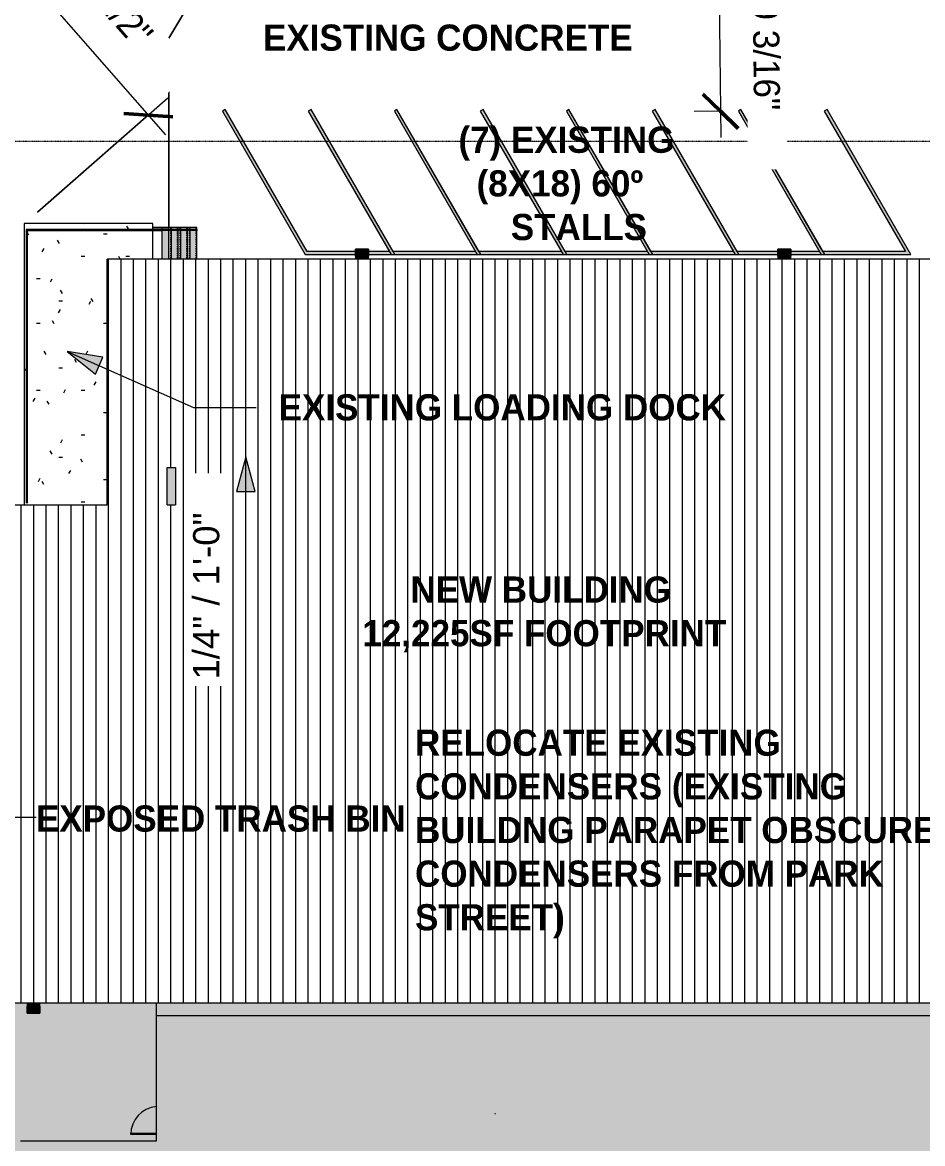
# Model space of a CAD drawing. Header units: inches. Extents: x -5728 to 634, y 9881 to 15115.
# Drawn here: x -3215 to -2055, y 10635 to 12081 of the extents above; entities that cross this region are included whole.
import ezdxf

# ---------------------------------------------------------------- set-up
doc = ezdxf.new("R2010")
doc.units = ezdxf.units.IN
doc.header["$MEASUREMENT"] = 0
for name, pattern in [('Aligning Line 1_8_', [0.25, 0.125, -0.125]), ('Dash 1_16_', [0.125, 0.0625, -0.0625]), ('Overhead 1_16_', [0.101562, 0.0625, -0.039062])]:
    doc.linetypes.add(name, pattern=pattern)
for name, color, linetype, lineweight in [('A-ANNO-DIMS', 211, 'Continuous', 9), ('A-ANNO-DIMS-360', 211, 'Continuous', 9), ('A-DOOR', 31, 'Continuous', 9), ('A-FLOR-HRAL', 11, 'Continuous', 9), ('A-GENM', 5, 'Continuous', 9), ('A-ROOF', 132, 'Continuous', 9), ('A-ROOF-PATT', 132, 'Continuous', 9), ('A-WALL', 113, 'Continuous', 9), ('C-BLDG-PADS', 91, 'Continuous', 9), ('C-PRKG', 3, 'Continuous', 9), ('C-PRKG-IDEN', 70, 'Continuous', 9), ('C-TOPO', 7, 'Continuous', 9), ('E-LITE-EQPM', 33, 'Continuous', 9), ('G-ANNO-DIMS', 111, 'Continuous', 9), ('G-ANNO-SYMB', 111, 'Aligning Line 1_8_', 9), ('G-ANNO-TEXT', 231, 'Continuous', 9), ('S-STRS', 31, 'Continuous', 9)]:
    doc.layers.add(name, color=color, linetype=linetype, lineweight=lineweight)
doc.styles.add('Arial', font='arial.ttf', dxfattribs={"height": 33.75})
doc.styles.add('Century Gothic', font='', dxfattribs={"height": 33.75})
doc.styles.add('Century Gothic_B', font='', dxfattribs={"height": 33.75})
doc.styles.get('Century Gothic').set_extended_font_data('Century Gothic')
doc.styles.get('Century Gothic_B').set_extended_font_data('Century Gothic', bold=True)
doc.dimstyles.new('OD__1_16__Tol__', dxfattribs={"dimscale": 12, "dimtxt": 35.240679, "dimasz": 3.75, "dimexe": 2.8125, "dimexo": 1.875, "dimgap": 2.8125, "dimtad": 1, "dimdec": 4, "dimrnd": 0.0625, "dimzin": 3, "dimdsep": 46, "dimlunit": 4, "dimtxsty": 'Century Gothic', "dimblk1": 'OBLIQUE', "dimblk2": 'OBLIQUE', "dimsah": 1, "dimcen": 0.09, "dimdle": 2.8125, "dimazin": 0, "dimtfac": 1, "dimtdec": 4, "dimtix": 1, "dimtmove": 0, "dimatfit": 3, "dimfxl": 1, "dimtvp": 1, "dimtfill": 1, "dimfrac": 2, "dimtolj": 1, "dimtzin": 0, "dimarcsym": 2})

# ---------------------------------------------------------------- blocks, each defined once
blk = doc.blocks.new('Railing - Lapeyre - 1 1_2_ Post-1355937-SITE PLAN')
at = {"layer": 'A-FLOR-HRAL'}
blk.add_hatch(color=256, dxfattribs=at).paths.add_polyline_path([(0.1, 0.7), (-0.2, 0.6), (-0.6, 0.3), (-0.6, 0), (-0.6, 0.1), (-0.4, 0.5), (0, 0.7)], flags=0)
blk.add_arc((0, 0), 0.75, 90, 180, dxfattribs=at)
blk = doc.blocks.new('Railing - Lapeyre - 1 1_2_ Post-V1-SITE PLAN')
at = {"layer": 'A-FLOR-HRAL'}
blk.add_hatch(color=256, dxfattribs=at).paths.add_polyline_path([(0, -0.8), (0.6, -0.3), (0.6, 0), (-0.8, 0), (-0.5, -0.4), (-0.2, -0.7), (0, -0.8)], flags=0)
blk.add_arc((0, 0), 0.75, 180, 360, dxfattribs=at)
blk = doc.blocks.new('Railing - Railing-1339868-SITE PLAN')
at = {"layer": 'A-FLOR-HRAL'}
for points in [[(-3210, 11461.9), (-3208.5, 11461.9), (-3208.6, 11812.5), (-3210, 11813.7), (-3210, 11463.1)], [(-3208.5, 11812.4), (-3035.1, 11812.5), (-3035.3, 11813.1), (-3035.1, 11813.5), (-3034.6, 11813.9), (-3209.9, 11813.8), (-3208.5, 11812.4)]]:
    blk.add_hatch(color=256, dxfattribs=at).paths.add_polyline_path(points, flags=0)
for p, q in [((-3034.6, 11813.9), (-3210, 11813.9)), ((-3210, 11813.9), (-3210, 11461.9)), ((-3208.5, 11812.4), (-3034.6, 11812.4)), ((-3208.5, 11461.9), (-3208.5, 11812.4)), ((-3034.6, 11813.9), (-3034.6, 11813.8)), ((-3208.5, 11461.9), (-3210, 11461.9))]:
    blk.add_line(p, q, dxfattribs=at)
blk.add_open_spline([(-3210, 11813.9), (-3210, 11813.9), (-3209.9, 11813.9), (-3209.9, 11813.8), (-3209.9, 11813.8), (-3209.8, 11813.8), (-3209.8, 11813.7), (-3209.7, 11813.7), (-3209.7, 11813.6), (-3209.6, 11813.5), (-3209.5, 11813.5), (-3209.5, 11813.4), (-3209.4, 11813.4), (-3209.4, 11813.3), (-3209.3, 11813.3), (-3209.3, 11813.2), (-3209.3, 11813.2), (-3209.2, 11813.1), (-3209.2, 11813.1), (-3209.1, 11813), (-3209.1, 11813), (-3209, 11813), (-3209, 11812.9), (-3208.9, 11812.9), (-3208.9, 11812.8), (-3208.8, 11812.8), (-3208.8, 11812.7), (-3208.7, 11812.7), (-3208.7, 11812.6), (-3208.6, 11812.6), (-3208.6, 11812.5), (-3208.6, 11812.5), (-3208.5, 11812.5), (-3208.5, 11812.4), (-3208.5, 11812.4), (-3208.5, 11812.4)], degree=3, knots=[0, 0, 0, 0, 0.083333, 0.125, 0.166667, 0.208333, 0.229167, 0.25, 0.291667, 0.333333, 0.354167, 0.375, 0.395833, 0.416667, 0.4375, 0.458333, 0.479167, 0.5, 0.520833, 0.541667, 0.5625, 0.583333, 0.604167, 0.625, 0.645833, 0.666667, 0.6875, 0.708333, 0.75, 0.770833, 0.791667, 0.833333, 0.875, 0.916667, 1, 1, 1, 1], dxfattribs=at)
at = {"rotation": 269.9999999999996}
blk.add_blockref('Railing - Lapeyre - 1 1_2_ Post-1355937-SITE PLAN', (-3034.6, 11813.1), dxfattribs=at)
blk.add_blockref('Railing - Lapeyre - 1 1_2_ Post-V1-SITE PLAN', (-3209.2, 11461.9))
blk = doc.blocks.new('Railing - Lapeyre - 1 1_2_ Post-1355956-SITE PLAN')
at = {"layer": 'A-FLOR-HRAL'}
blk.add_hatch(color=256, dxfattribs=at).paths.add_polyline_path([(0.7, 0.2), (0.4, 0.7), (-0.2, 0.6), (-0.5, 0.5), (-0.8, 0), (-0.7, -0.2), (-0.4, -0.6), (0, -0.8), (0.5, -0.5), (0.7, 0)], flags=0)
for start, end in [(360, 180), (180, 360)]:
    blk.add_arc((0, 0), 0.75, start, end, dxfattribs=at)
blk = doc.blocks.new('Railing - Lapeyre - 1 1_2_ Post-V2-SITE PLAN')
at = {"layer": 'A-FLOR-HRAL'}
blk.add_hatch(color=256, dxfattribs=at).paths.add_polyline_path([(0.7, -0.2), (0.6, 0.4), (0.3, 0.7), (-0.2, 0.6), (-0.7, 0.3), (-0.8, 0), (-0.7, -0.3), (-0.1, -0.7), (0.1, -0.7), (0.6, -0.4)], flags=0)
for start, end in [(360, 180), (180, 255), (270, 360)]:
    blk.add_arc((0, 0), 0.75, start, end, dxfattribs=at)
blk = doc.blocks.new('Railing - Railing-1340472-SITE PLAN')
at = {"layer": 'A-FLOR-HRAL'}
for points in [[(-3034, 11812.3), (-3026.2, 11812.4), (-3026.2, 11813.8), (-3034, 11813.7), (-3033.8, 11813), (-3034, 11812.5), (-3034.4, 11812.3)], [(-2990.2, 11812.3), (-2990.2, 11812.3), (-2990.4, 11812.3), (-2990.8, 11812.7), (-2991, 11813), (-2990.9, 11813.4), (-2990.4, 11813.8), (-3026.2, 11813.8), (-3026.2, 11812.3), (-2990.4, 11812.3)]]:
    blk.add_hatch(color=256, dxfattribs=at).paths.add_polyline_path(points, flags=0)
for p, q in [((-3026.2, 11813.8), (-3034.6, 11813.8)), ((-3026.2, 11812.3), (-3034.6, 11812.3)), ((-2990.2, 11813.8), (-3026.2, 11813.8)), ((-2990.2, 11812.3), (-3026.2, 11812.3))]:
    blk.add_line(p, q, dxfattribs=at)
at = {"rotation": 270}
for name, p in [('Railing - Lapeyre - 1 1_2_ Post-V2-SITE PLAN', (-3034.6, 11813)), ('Railing - Lapeyre - 1 1_2_ Post-1355956-SITE PLAN', (-2990.2, 11813))]:
    blk.add_blockref(name, p, dxfattribs=at)
blk = doc.blocks.new('321723 - Pavement Markings - Parking - Angled - _8X18_ 70º-1523153-SITE PLAN')
at = {"layer": 'C-PRKG'}
h = blk.add_hatch(color=256, dxfattribs=at)
h.paths.add_polyline_path([(73.9, -203), (77.6, -201.6), (5.7, -4), (103.6, -4), (102.2, 0), (0, 0), (41.9, -115.2)], flags=0)
h.paths.add_polyline_path([(179.8, -201.6), (107.9, -4), (141.8, -103.1), (178.9, -199.4)], flags=0)
h.paths.add_polyline_path([(105, -2), (107.9, -4), (106.4, 0), (105.1, -1.8)], flags=0)
h = blk.add_hatch(color=256, dxfattribs=at)
h.paths.add_polyline_path([(107.9, -4), (105, -2), (106.4, 0)], flags=0)
h.paths.add_polyline_path([(176, -203), (179.8, -201.6), (141.8, -103.1), (107.9, -4), (205.8, -4), (204.3, 0), (102.2, 0), (171.8, -191.3)], flags=0)
h.paths.add_polyline_path([(282, -201.6), (210, -4), (244, -103.1), (281.1, -199.4)], flags=0)
h.paths.add_polyline_path([(207.2, -2), (210, -4), (208.6, 0), (207.3, -1.8)], flags=0)
h = blk.add_hatch(color=256, dxfattribs=at)
h.paths.add_polyline_path([(210, -4), (207.2, -2), (208.6, 0)], flags=0)
h.paths.add_polyline_path([(278.2, -203), (282, -201.6), (244, -103.1), (210, -4), (307.9, -4), (306.5, 0), (204.3, 0), (275.4, -195.3)], flags=0)
h.paths.add_polyline_path([(384.1, -201.6), (313, -6.3), (346.2, -103.1), (383.2, -199.4)], flags=0)
h.paths.add_polyline_path([(309.3, -2), (312.2, -4), (310.7, 0), (309.5, -1.8)], flags=0)
h = blk.add_hatch(color=256, dxfattribs=at)
h.paths.add_polyline_path([(312.2, -4), (309.3, -2), (310.7, 0), (312.1, -3.8)], flags=0)
h.paths.add_polyline_path([(380.4, -203), (384.1, -201.6), (346.2, -103.1), (312.2, -4), (410.1, -4), (408.6, 0), (306.5, 0), (359.2, -144.8)], flags=0)
h.paths.add_polyline_path([(486.3, -201.6), (414.4, -4), (448.3, -103.1), (485.4, -199.4)], flags=0)
h.paths.add_polyline_path([(411.5, -2), (414.4, -4), (412.9, 0), (411.6, -1.8)], flags=0)
h = blk.add_hatch(color=256, dxfattribs=at)
h.paths.add_polyline_path([(414.4, -4), (411.5, -2), (412.9, 0)], flags=0)
h.paths.add_polyline_path([(516.5, -4), (550.5, -103.1), (587.6, -199.3), (534.1, -52.4)], flags=0)
h.paths.add_polyline_path([(515.1, 0), (513.7, -2), (516.5, -4)], flags=0)
h.paths.add_polyline_path([(510.8, 0), (511, -0.2), (511.5, 0)], flags=0)
h.paths.add_polyline_path([(482.5, -203), (486.3, -201.6), (448.3, -103.1), (414.4, -4), (512.3, -4), (510.8, 0), (408.6, 0), (472.1, -174.5)], flags=0)
h = blk.add_hatch(color=256, dxfattribs=at)
h.paths.add_polyline_path([(516.5, -4), (513.7, -2), (515.1, 0)], flags=0)
h.paths.add_polyline_path([(584.7, -203), (588.4, -201.6), (550.5, -103.1), (516.5, -4), (614.4, -4), (613, 0), (510.8, 0), (575.1, -176.6)], flags=0)
h.paths.add_polyline_path([(690.6, -201.6), (621.2, -11.4), (652.6, -103.1), (689.7, -199.4)], flags=0)
h.paths.add_polyline_path([(615.8, -2), (618.7, -4), (617.2, 0), (615.9, -1.8)], flags=0)
h = blk.add_hatch(color=256, dxfattribs=at)
h.paths.add_polyline_path([(993.3, -203), (997.1, -201.6), (959.1, -103.1), (925.2, -4), (919.4, 0), (964.5, -123.9)], flags=0)
h.paths.add_polyline_path([(1099.2, -201.6), (1027.3, -4), (1061.3, -103.1), (1098.4, -199.4)], flags=0)
h.paths.add_polyline_path([(1025.9, 0), (1024.5, -2), (1027.3, -4)], flags=0)
h.paths.add_polyline_path([(1021.6, 0), (1021.8, -0.2), (1022.3, 0)], flags=0)
h.paths.add_polyline_path([(923.7, 0), (925.2, -4), (1023.1, -4), (1021.6, 0), (936.8, 0)], flags=0)
h.paths.add_polyline_path([(919.4, 0), (922.3, -2), (923.7, 0), (920.1, 0)], flags=0)
h = blk.add_hatch(color=256, dxfattribs=at)
h.paths.add_polyline_path([(1027.3, -4), (1024.5, -2), (1025.9, 0)], flags=0)
h.paths.add_polyline_path([(1095.5, -203), (1099.2, -201.6), (1061.3, -103.1), (1027.3, -4), (1125.2, -4), (1123.8, 0), (1021.6, 0), (1093.9, -198.6)], flags=0)
h.paths.add_polyline_path([(1201.4, -201.6), (1129.5, -4), (1163.4, -103.1), (1200.5, -199.4)], flags=0)
h.paths.add_polyline_path([(1126.6, -2), (1129.5, -4), (1128, 0), (1126.8, -1.8)], flags=0)
h = blk.add_hatch(color=256, dxfattribs=at)
h.paths.add_polyline_path([(1129.5, -4), (1126.6, -2), (1128, 0)], flags=0)
h.paths.add_polyline_path([(1197.6, -203), (1201.4, -201.6), (1163.4, -103.1), (1129.5, -4), (1227.4, -4), (1299.8, -203), (1303.6, -201.6), (1230.2, 0), (1123.8, 0), (1195.8, -197.9)], flags=0)
h = blk.add_hatch(color=256, dxfattribs=at)
h.paths.add_polyline_path([(618.7, -4), (615.8, -2), (617.2, 0)], flags=0)
h.paths.add_polyline_path([(686.8, -203), (690.6, -201.6), (652.6, -103.1), (618.8, -4), (716.6, -4), (715.1, 0), (613, 0), (682.3, -190.5)], flags=0)
h.paths.add_polyline_path([(792.8, -201.6), (720.8, -4), (754.8, -103.1), (791.9, -199.4)], flags=0)
h.paths.add_polyline_path([(718, -2), (720.8, -4), (719.4, 0), (718.1, -1.8)], flags=0)
h = blk.add_hatch(color=256, dxfattribs=at)
h.paths.add_polyline_path([(789, -203), (792.8, -201.6), (754.8, -103.1), (720.8, -4), (715.1, 0), (787.6, -199.2)], flags=0)
h.paths.add_polyline_path([(894.9, -201.6), (824.4, -8.2), (857, -103.1), (894.1, -199.4)], flags=0)
h.paths.add_polyline_path([(817.3, 0), (817.5, -0.2), (818, 0)], flags=0)
h.paths.add_polyline_path([(719.4, 0), (720.8, -4), (818.7, -4), (817.3, 0), (791.3, 0)], flags=0)
h.paths.add_polyline_path([(715.1, 0), (718, -2), (719.4, 0), (715.8, 0)], flags=0)
h.paths.add_polyline_path([(820.1, -2), (823, -4), (821.5, 0), (820.3, -1.8)], flags=0)
h = blk.add_hatch(color=256, dxfattribs=at)
h.paths.add_polyline_path([(891.2, -203), (894.9, -201.6), (856.2, -101), (823, -4), (817.3, 0), (885.2, -186.6)], flags=0)
h.paths.add_polyline_path([(997.1, -201.6), (927.7, -11.4), (959.1, -103.1), (996.2, -199.4)], flags=0)
h.paths.add_polyline_path([(821.5, 0), (823, -4), (920.9, -4), (919.4, 0), (830.8, 0)], flags=0)
h.paths.add_polyline_path([(817.5, -0.2), (820.1, -2), (821.5, 0), (818.2, -0.1)], flags=0)
h.paths.add_polyline_path([(922.3, -2), (925.2, -4), (923.7, 0), (922.4, -1.8)], flags=0)
for p, q in [((0, 0), (73.9, -203)), ((106.4, 0), (0, 0)), ((102.2, 0), (176, -203)), ((208.6, 0), (102.2, 0)), ((179.8, -201.6), (106.4, 0)), ((204.3, 0), (278.2, -203)), ((310.7, 0), (204.3, 0)), ((282, -201.6), (208.6, 0)), ((306.5, 0), (380.4, -203)), ((412.9, 0), (306.5, 0)), ((384.1, -201.6), (310.7, 0)), ((408.6, 0), (482.5, -203)), ((515.1, 0), (408.6, 0)), ((486.3, -201.6), (412.9, 0)), ((510.8, 0), (584.7, -203)), ((617.2, 0), (510.8, 0)), ((588.4, -201.6), (515.1, 0)), ((613, 0), (686.8, -203)), ((719.4, 0), (613, 0)), ((690.6, -201.6), (617.2, 0)), ((715.1, 0), (789, -203)), ((821.5, 0), (715.1, 0)), ((792.8, -201.6), (719.4, 0)), ((817.3, 0), (891.2, -203)), ((923.7, 0), (817.3, 0)), ((894.9, -201.6), (821.5, 0)), ((919.4, 0), (993.3, -203)), ((1025.9, 0), (919.4, 0)), ((997.1, -201.6), (923.7, 0)), ((1021.6, 0), (1095.5, -203)), ((1128, 0), (1021.6, 0)), ((1099.2, -201.6), (1025.9, 0)), ((1123.8, 0), (1197.6, -203)), ((1230.2, 0), (1123.8, 0)), ((1201.4, -201.6), (1128, 0)), ((1303.6, -201.6), (1230.2, 0)), ((77.6, -201.6), (5.7, -4)), ((5.7, -4), (103.6, -4)), ((103.6, -4), (176, -203)), ((179.8, -201.6), (107.9, -4)), ((107.9, -4), (205.8, -4)), ((205.8, -4), (278.2, -203)), ((282, -201.6), (210, -4)), ((210, -4), (307.9, -4)), ((307.9, -4), (380.4, -203)), ((384.1, -201.6), (312.2, -4)), ((312.2, -4), (410.1, -4)), ((410.1, -4), (482.5, -203)), ((486.3, -201.6), (414.4, -4)), ((414.4, -4), (512.3, -4)), ((512.3, -4), (584.7, -203)), ((588.4, -201.6), (516.5, -4)), ((516.5, -4), (614.4, -4)), ((614.4, -4), (686.8, -203)), ((690.6, -201.6), (618.7, -4)), ((618.7, -4), (716.6, -4)), ((716.6, -4), (789, -203)), ((792.8, -201.6), (720.8, -4)), ((720.8, -4), (818.7, -4)), ((818.7, -4), (891.2, -203)), ((894.9, -201.6), (823, -4)), ((823, -4), (920.9, -4)), ((920.9, -4), (993.3, -203)), ((997.1, -201.6), (925.2, -4)), ((925.2, -4), (1023.1, -4)), ((1023.1, -4), (1095.5, -203)), ((1099.2, -201.6), (1027.3, -4)), ((1027.3, -4), (1125.2, -4)), ((1125.2, -4), (1197.6, -203)), ((1201.4, -201.6), (1129.5, -4)), ((1129.5, -4), (1227.4, -4)), ((1227.4, -4), (1299.8, -203)), ((73.9, -203), (77.6, -201.6)), ((176, -203), (179.8, -201.6)), ((176, -203), (179.8, -201.6)), ((278.2, -203), (282, -201.6)), ((278.2, -203), (282, -201.6)), ((380.4, -203), (384.1, -201.6)), ((380.4, -203), (384.1, -201.6)), ((482.5, -203), (486.3, -201.6)), ((482.5, -203), (486.3, -201.6)), ((584.7, -203), (588.4, -201.6)), ((584.7, -203), (588.4, -201.6)), ((686.8, -203), (690.6, -201.6)), ((686.8, -203), (690.6, -201.6)), ((789, -203), (792.8, -201.6)), ((789, -203), (792.8, -201.6)), ((891.2, -203), (894.9, -201.6)), ((891.2, -203), (894.9, -201.6)), ((993.3, -203), (997.1, -201.6)), ((993.3, -203), (997.1, -201.6)), ((1095.5, -203), (1099.2, -201.6)), ((1095.5, -203), (1099.2, -201.6)), ((1197.6, -203), (1201.4, -201.6)), ((1197.6, -203), (1201.4, -201.6)), ((1299.8, -203), (1303.6, -201.6))]:
    blk.add_line(p, q, dxfattribs=at)
blk = doc.blocks.new('Turning Radius - Semi - 42ft axle to axle - Turning Radius - Semi - 42ft axle to axle-1546870-SITE PLAN')
at = {"layer": 'A-GENM', "linetype": 'Dash 1_16_'}
blk.add_line((426.2, 1436.6), (426.3, 1437.8), dxfattribs=at)
blk = doc.blocks.new('321723 - Pavement Markings - Parking - Angled - EXISTING _8X18_ 60º-1523241-SITE PLAN')
at = {"layer": 'C-PRKG'}
h = blk.add_hatch(color=254, dxfattribs=at)
h.paths.add_polyline_path([(110.9, 0), (0, 0), (108, -187.1), (111.5, -185.1), (6.9, -4), (113.2, -4), (110.9, -0.2)], flags=0)
h.paths.add_polyline_path([(115.5, 0), (114.3, -2), (117.8, -4)], flags=0)
h.paths.add_polyline_path([(117.8, -4), (218.9, -187.1), (222.3, -185.1), (151.3, -62.1)], flags=0)
h = blk.add_hatch(color=254, dxfattribs=at)
h.paths.add_polyline_path([(110.9, 0), (217.2, -184), (117.8, -4), (114.3, -2), (115.5, 0), (113.2, 0)], flags=0)
h.paths.add_polyline_path([(115.6, 0), (115.5, 0), (117.8, -4), (154.6, -4), (154.6, 0), (117.8, 0)], flags=0)
h.paths.add_polyline_path([(217.2, 0), (171.4, 0), (171.4, -4), (224, -4), (221.7, 0)], flags=0)
h.paths.add_polyline_path([(226.3, 0), (225.2, -2), (228.6, -4)], flags=0)
h.paths.add_polyline_path([(228.6, -4), (329.7, -187.1), (333.2, -185.1), (262.2, -62.1)], flags=0)
h = blk.add_hatch(color=254, dxfattribs=at)
h.paths.add_polyline_path([(224, 0), (221.7, 0), (329.7, -187.1), (228.6, -4), (225.2, -2), (226.3, 0)], flags=0)
h.paths.add_polyline_path([(329.7, 0), (226.3, 0), (228.6, -4), (334.9, -4), (332.6, 0)], flags=0)
h.paths.add_polyline_path([(337.2, 0), (336, -2), (339.5, -4)], flags=0)
h.paths.add_polyline_path([(339.5, -4), (440.6, -187.1), (444, -185.1), (363.4, -45.5)], flags=0)
h = blk.add_hatch(color=254, dxfattribs=at)
h.paths.add_polyline_path([(332.6, 0), (436.8, -180.2), (339.5, -4), (336, -2), (337.2, 0), (333.2, 0)], flags=0)
h.paths.add_polyline_path([(442, 0), (337.2, 0), (339.5, -4), (445.7, -4), (443.4, 0), (443.2, 0)], flags=0)
h.paths.add_polyline_path([(448, 0), (446.9, -2), (450.3, -4)], flags=0)
h.paths.add_polyline_path([(450.3, -4), (551.4, -187.1), (554.9, -185.1), (483.9, -62.1)], flags=0)
h = blk.add_hatch(color=254, dxfattribs=at)
h.paths.add_polyline_path([(448, 0), (443.4, 0), (551.4, -187.1), (450.3, -4), (446.9, -2)], flags=0)
h.paths.add_polyline_path([(450.3, 0), (448, 0), (450.3, -4), (556.6, -4), (554.3, 0), (465.7, 0)], flags=0)
h.paths.add_polyline_path([(558.9, 0), (557.7, -2), (561.2, -4)], flags=0)
h.paths.add_polyline_path([(561.2, -4), (662.3, -187.1), (665.7, -185.1), (580.4, -37.3)], flags=0)
h = blk.add_hatch(color=254, dxfattribs=at)
h.paths.add_polyline_path([(558.9, 0), (554.3, 0), (662.3, -187.1), (561.2, -4), (557.7, -2)], flags=0)
h.paths.add_polyline_path([(623.6, 0), (558.9, 0), (561.2, -4), (667.4, -4), (665.1, 0), (636.5, 0)], flags=0)
h.paths.add_polyline_path([(669.7, 0), (668.6, -2), (672, -4), (671.2, -2.6)], flags=0)
h.paths.add_polyline_path([(672, -4), (773.1, -187.1), (776.6, -185.1), (687.8, -31.3)], flags=0)
h = blk.add_hatch(color=254, dxfattribs=at)
h.paths.add_polyline_path([(762.1, 0), (715.9, 0), (715.9, -4), (778.3, -4), (884, -187.1), (887.4, -185.1), (780.6, 0), (770.3, 0)], flags=0)
h.paths.add_polyline_path([(665.1, 0), (773.1, -187.1), (672, -4), (668.6, -2), (669.7, 0), (665.7, 0)], flags=0)
h.paths.add_polyline_path([(669.7, 0), (672, -4), (699.1, -4), (699.1, 0), (669.8, 0)], flags=0)
for p, q in [((0, 0), (108, -187.1)), ((115.5, 0), (0, 0)), ((110.9, 0), (218.9, -187.1)), ((154.6, 0), (110.9, 0)), ((222.3, -185.1), (115.5, 0)), ((226.3, 0), (171.4, 0)), ((221.7, 0), (329.7, -187.1)), ((337.2, 0), (221.7, 0)), ((333.2, -185.1), (226.3, 0)), ((332.6, 0), (440.6, -187.1)), ((448, 0), (332.6, 0)), ((444, -185.1), (337.2, 0)), ((443.4, 0), (551.4, -187.1)), ((558.9, 0), (443.4, 0)), ((554.9, -185.1), (448, 0)), ((554.3, 0), (662.3, -187.1)), ((669.7, 0), (554.3, 0)), ((665.7, -185.1), (558.9, 0)), ((665.1, 0), (773.1, -187.1)), ((699.1, 0), (665.1, 0)), ((776.6, -185.1), (669.7, 0)), ((780.6, 0), (715.9, 0)), ((887.4, -185.1), (780.6, 0)), ((111.5, -185.1), (6.9, -4)), ((6.9, -4), (113.2, -4)), ((113.2, -4), (218.9, -187.1)), ((222.3, -185.1), (117.8, -4)), ((117.8, -4), (154.6, -4)), ((171.4, -4), (224, -4)), ((224, -4), (329.7, -187.1)), ((333.2, -185.1), (228.6, -4)), ((228.6, -4), (334.9, -4)), ((334.9, -4), (440.6, -187.1)), ((444, -185.1), (339.5, -4)), ((339.5, -4), (445.7, -4)), ((445.7, -4), (551.4, -187.1)), ((554.9, -185.1), (450.3, -4)), ((450.3, -4), (556.6, -4)), ((556.6, -4), (662.3, -187.1)), ((665.7, -185.1), (561.2, -4)), ((561.2, -4), (667.4, -4)), ((667.4, -4), (773.1, -187.1)), ((776.6, -185.1), (672, -4)), ((672, -4), (699.1, -4)), ((715.9, -4), (778.3, -4)), ((778.3, -4), (884, -187.1)), ((108, -187.1), (111.5, -185.1)), ((218.9, -187.1), (222.3, -185.1)), ((218.9, -187.1), (222.3, -185.1)), ((329.7, -187.1), (333.2, -185.1)), ((329.7, -187.1), (333.2, -185.1)), ((440.6, -187.1), (444, -185.1)), ((440.6, -187.1), (444, -185.1)), ((551.4, -187.1), (554.9, -185.1)), ((551.4, -187.1), (554.9, -185.1)), ((662.3, -187.1), (665.7, -185.1)), ((662.3, -187.1), (665.7, -185.1)), ((773.1, -187.1), (776.6, -185.1)), ((773.1, -187.1), (776.6, -185.1)), ((884, -187.1), (887.4, -185.1))]:
    blk.add_line(p, q, dxfattribs=at)
blk = doc.blocks.new('Pathway_Cooper_Streetworks_WKP_Pak_Glass - Pathway_Cooper_Streetworks_WKP_Pak_Glass-1556231-SITE PLAN')
at = {"layer": 'E-LITE-EQPM'}
for points in [[(-2784.6, 11788.1), (-2768.8, 11788.1), (-2768.8, 11788.4), (-2785.6, 11788.4), (-2785.6, 11788.1), (-2785.1, 11788.1)], [(-2769, 11779.3), (-2768.8, 11779.3), (-2768.8, 11788.1), (-2785.6, 11788.1), (-2785.6, 11779.3), (-2785.1, 11779.5), (-2785.1, 11787.8), (-2769.3, 11787.6), (-2769.2, 11779.3)], [(-2785.1, 11787.6), (-2785.1, 11787.7), (-2785.1, 11787.6)], [(-2769.3, 11775.4), (-2769.3, 11787.7), (-2785.1, 11787.7), (-2785.1, 11775.4)], [(-2785.1, 11779.5), (-2785.1, 11779.6), (-2785.1, 11779.5)]]:
    blk.add_hatch(color=256, dxfattribs=at).paths.add_polyline_path(points, flags=0)
for p, q in [((-2785.6, 11788.1), (-2785.6, 11788.4)), ((-2768.8, 11788.4), (-2785.6, 11788.4)), ((-2785.6, 11779.3), (-2785.6, 11788.1)), ((-2768.8, 11788.1), (-2785.6, 11788.1)), ((-2785.1, 11779.3), (-2785.6, 11779.3)), ((-2785.1, 11787.6), (-2785.1, 11787.8)), ((-2769.3, 11787.8), (-2785.1, 11787.8)), ((-2785.1, 11775.4), (-2785.1, 11787.7)), ((-2769.3, 11787.7), (-2785.1, 11787.7)), ((-2785.1, 11779.5), (-2785.1, 11787.6)), ((-2769.3, 11787.8), (-2769.3, 11787.6)), ((-2769.3, 11787.7), (-2769.3, 11775.4)), ((-2769.3, 11787.6), (-2769.3, 11779.5)), ((-2768.8, 11779.3), (-2769.3, 11779.3)), ((-2768.8, 11788.4), (-2768.8, 11788.1)), ((-2768.8, 11788.1), (-2768.8, 11779.3))]:
    blk.add_line(p, q, dxfattribs=at)
blk = doc.blocks.new('Pathway_Cooper_Streetworks_WKP_Pak_Glass - Pathway_Cooper_Streetworks_WKP_Pak_Glass-V8-SITE PLAN')
at = {"layer": 'E-LITE-EQPM'}
for points in [[(-3581.9, 11250.5), (-3581.9, 11267.2), (-3582.2, 11267.2), (-3582.2, 11250.5)], [(-3573.3, 11250.5), (-3573.1, 11250.5), (-3573.3, 11250.9), (-3581.6, 11250.9), (-3581.5, 11266.8), (-3573.1, 11266.8), (-3573.1, 11267.2), (-3581.9, 11267.2), (-3581.9, 11250.5), (-3573.4, 11250.5)], [(-3569.2, 11251), (-3569.2, 11266.7), (-3581.6, 11266.7), (-3581.6, 11251)], [(-3581.6, 11250.9), (-3581.6, 11251), (-3581.6, 11251.5)]]:
    blk.add_hatch(color=256, dxfattribs=at).paths.add_polyline_path(points, flags=0)
for p, q in [((-3582.2, 11267.2), (-3581.9, 11267.2)), ((-3582.2, 11267.2), (-3582.2, 11250.5)), ((-3581.9, 11267.2), (-3573.1, 11267.2)), ((-3581.9, 11267.2), (-3581.9, 11250.5)), ((-3581.6, 11266.8), (-3581.5, 11266.8)), ((-3581.6, 11266.8), (-3581.6, 11250.9)), ((-3581.6, 11266.7), (-3569.2, 11266.7)), ((-3581.6, 11266.7), (-3581.6, 11251)), ((-3581.5, 11266.8), (-3573.3, 11266.8)), ((-3573.1, 11267.2), (-3573.1, 11266.7)), ((-3581.9, 11250.5), (-3582.2, 11250.5)), ((-3573.1, 11250.5), (-3581.9, 11250.5)), ((-3569.2, 11251), (-3581.6, 11251)), ((-3581.5, 11250.9), (-3581.6, 11250.9)), ((-3573.3, 11250.9), (-3581.5, 11250.9)), ((-3573.1, 11251), (-3573.1, 11250.5))]:
    blk.add_line(p, q, dxfattribs=at)
blk = doc.blocks.new('Door-Passage-Single-Flush1 - 36_ x 84_-1621608-SITE PLAN')
at = {"layer": 'A-DOOR'}
for p, q in [((16.2, -41.2), (16.2, -8.2)), ((18, -8.2), (18, -41.2)), ((18, -41.2), (16.2, -41.2))]:
    blk.add_line(p, q, dxfattribs=at)
blk.add_arc((18, -5.2), 36, 184.8296, 270, dxfattribs=at)
blk = doc.blocks.new('DIMBLOCK2-SITE PLAN')
at = {"layer": 'A-ANNO-DIMS-360', "lineweight": 50}
for p, q in [((-2317.7, 12191.3), (-2340.4, 12213.6)), ((-2317.7, 12191.3), (-2294.9, 12169.1)), ((-2315.1, 11966.2), (-2337.8, 11988.4)), ((-2315.1, 11966.2), (-2292.3, 11944))]:
    blk.add_line(p, q, dxfattribs=at)
at = {"layer": 'A-ANNO-DIMS-360'}
for p, q in [((-2318, 12225.1), (-2314.7, 11932.4)), ((-2308.3, 12191.4), (-2351.4, 12191)), ((-2317.7, 12191.3), (-2308.3, 12191.4)), ((-2314.5, 11966.2), (-2348.8, 11965.8)), ((-2315.1, 11966.2), (-2314.5, 11966.2))]:
    blk.add_line(p, q, dxfattribs=at)
at = {"layer": 'A-ANNO-DIMS-360', "color": 0, "insert": (-2240.8, 12208), "char_height": 33.75, "width": 308.104, "attachment_point": 1, "rotation": 270.6523, "line_spacing_factor": 0.984502, "style": 'Century Gothic', "bg_fill": 3, "box_fill_scale": 1.25, "bg_fill_color": 256, "bg_fill_true_color": 13158600, "bg_fill_transparency": 0}
blk.add_mtext('18\' - 9 3/16"', dxfattribs=at)
blk = doc.blocks.new('_Oblique')
at = {"color": 0, "linetype": 'ByBlock', "lineweight": -2}
blk.add_line((-0.5, -0.5), (0.5, 0.5), dxfattribs=at)
blk = doc.blocks.new('DIMBLOCK3-SITE PLAN')
at = {"layer": 'A-ANNO-DIMS-360'}
for p, q in [((-3425.7, 12099.2), (-3257.3, 12246.5)), ((-3305, 12249.7), (-3030.4, 11935.9)), ((-3282.7, 12224.3), (-3425.7, 12099.2)), ((-3195.5, 11836.2), (-3027.2, 11983.5)), ((-3052.6, 11961.3), (-3195.5, 11836.2))]:
    blk.add_line(p, q, dxfattribs=at)
at = {"layer": 'A-ANNO-DIMS-360', "lineweight": 50}
for p, q in [((-3282.7, 12224.3), (-3314.5, 12226.4)), ((-3282.7, 12224.3), (-3251, 12222.2)), ((-3052.6, 11961.3), (-3084.3, 11963.4)), ((-3052.6, 11961.3), (-3020.8, 11959.2))]:
    blk.add_line(p, q, dxfattribs=at)
at = {"layer": 'A-ANNO-DIMS-360', "color": 0, "insert": (-3185.6, 12230.2), "char_height": 33.75, "width": 276.555, "attachment_point": 1, "rotation": 311.1855, "line_spacing_factor": 0.984502, "style": 'Century Gothic', "bg_fill": 3, "box_fill_scale": 1.25, "bg_fill_color": 256, "bg_fill_true_color": 13158600, "bg_fill_transparency": 0}
blk.add_mtext('29\' - 1 1/2"', dxfattribs=at)

msp = doc.modelspace()

# ---------------------------------------------------------------- hatches: boundary and pattern name
at = {"layer": 'A-ROOF'}
for color, points in [(256, [(-2105.2339, 10800.39539), (-1938.57825, 10800.39539), (-1938.57825, 10816.39539), (-3042.20325, 10816.39539), (-3042.20325, 10800.39539), (-2831.77015, 10800.39539)]), (254, [(-3217.20325, 10386.77039), (-1938.57825, 10386.77039), (-1938.57825, 10800.39539), (-3042.20325, 10800.39539), (-3042.20325, 10639.02039), (-3217.20325, 10639.02039), (-3217.20325, 10534.92041)])]:
    msp.add_hatch(color=color, dxfattribs=at).paths.add_polyline_path(points, flags=0)
at = {"layer": 'A-ROOF-PATT'}
h = msp.add_hatch(dxfattribs=at)
h.set_pattern_fill('FP_1', color=256, style=0, pattern_type=2)
h.set_pattern_definition([(270, (0, 9.729), (16.082, 1e-15), [])])
h.paths.add_polyline_path([(-3013.40421, 10816.39539), (-1585.45325, 10816.39539), (-1585.45325, 11775.38562), (-3105.45325, 11775.38562), (-3105.45325, 11458.89539), (-3569.20325, 11458.89539), (-3569.20325, 11072.39539), (-3360.20325, 11072.39539), (-3360.20325, 10816.39539), (-3104.22124, 10816.39539)], flags=0)
h.paths.add_polyline_path([(-1739.78138, 11068.14539), (-1799.20325, 11068.14539), (-1799.20325, 11113.92664), (-1739.78138, 11113.92664)], flags=0)
h.paths.add_polyline_path([(-1739.78138, 11221.89932), (-1799.20325, 11221.89932), (-1799.20325, 11267.68057), (-1739.78138, 11267.68057)], flags=0)
h.paths.add_polyline_path([(-1739.78138, 11375.68057), (-1799.20325, 11375.68057), (-1799.20325, 11421.46182), (-1739.78138, 11421.46182)], flags=0)
h.paths.add_polyline_path([(-3017.57825, 11458.89539), (-3028.20325, 11458.89539), (-3028.20325, 11506.77039), (-3017.57825, 11506.77039), (-3017.57825, 11477.19248)], flags=0)
at = {"layer": 'A-WALL'}
msp.add_hatch(color=256, dxfattribs=at).paths.add_polyline_path([(-3028.20325, 11458.89539), (-3017.57825, 11458.89539), (-3017.57825, 11506.77039), (-3028.20325, 11506.77039), (-3028.20325, 11474.98017)], flags=0)
at = {"layer": 'C-BLDG-PADS'}
h = msp.add_hatch(dxfattribs=at)
h.set_pattern_fill('FP_2', style=0, pattern_type=2)
h.set_pattern_definition([(0, (0, 0), (115.2, 28.8), [4.752, -81.648, 4.752, -81.648, -460.8]), (0, (0, 0), (115.2, 28.8), [-172.8, 4.752, -168.048, 4.752, -81.648, -201.6]), (0, (0, 0), (115.2, 28.8), [-432, 4.752, -52.848, 4.752, -139.248]), (120, (43.2, 14.4), (-82.54153, 85.366127), [4.752, -81.648, 4.752, -81.648, -460.8]), (120, (43.2, 14.4), (-82.54153, 85.366127), [-172.8, 4.752, -168.048, 4.752, -81.648, -201.6]), (120, (43.2, 14.4), (-82.54153, 85.366127), [-432, 4.752, -52.848, 4.752, -139.248]), (240, (57.6, 72), (-32.65847, -114.166127), [4.752, -81.648, 4.752, -81.648, -460.8]), (240, (57.6, 72), (-32.65847, -114.166127), [-172.8, 4.752, -168.048, 4.752, -81.648, -201.6]), (240, (57.6, 72), (-32.65847, -114.166127), [-432, 4.752, -52.848, 4.752, -139.248])])
h.paths.add_polyline_path([(-3209.95325, 11458.89539), (-3105.45325, 11458.89539), (-3105.45325, 11775.38562), (-3046.58153, 11775.38562), (-3046.58153, 11812.39539), (-3208.45325, 11812.39539), (-3208.55373, 11461.5715), (-3208.82852, 11461.30061), (-3209.39775, 11461.19751), (-3209.73358, 11461.4483), (-3209.95325, 11461.89539), (-3209.85277, 11813.89539), (-3046.58153, 11813.89539), (-3046.58153, 11821.39539), (-3212.45325, 11821.39539), (-3212.45325, 11458.89539), (-3212.24923, 11458.89539)], flags=0)
h = msp.add_hatch(color=256, dxfattribs=at)
h.paths.add_polyline_path([(-3217.20325, 10617.02866), (-3217.20325, 10639.02039), (-3042.20325, 10639.02039), (-3042.20325, 10647.20789), (-3075.20325, 10647.20789), (-3075.20325, 10648.95789), (-3042.20325, 10648.95789), (-3042.20325, 10816.39539), (-3192.64075, 10816.39539), (-3192.57331, 10812.46137), (-3192.14075, 10812.46137), (-3192.14075, 10803.35339), (-3208.89075, 10803.35339), (-3208.89075, 10812.46137), (-3208.39075, 10812.46137), (-3208.39075, 10816.39539), (-3360.20325, 10816.39539), (-3360.20325, 10927.33289), (-3364.13728, 10927.26545), (-3364.13728, 10926.83289), (-3373.24526, 10926.83289), (-3373.24526, 10943.58289), (-3364.13728, 10943.58289), (-3364.13728, 10943.08289), (-3360.20325, 10943.08289), (-3360.20325, 11072.39539), (-3569.20325, 11072.39539), (-3569.20325, 11250.95301), (-3573.13728, 11250.88557), (-3573.13728, 11250.45301), (-3582.24526, 11250.45301), (-3582.24526, 11267.20301), (-3573.13728, 11267.20301), (-3573.13728, 11266.70301), (-3569.20325, 11266.70301), (-3569.20325, 11445.54168), (-4046.78991, 11256.03278), (-3553.79846, 10638.40503), (-3295.84592, 10638.39952), (-3232.84644, 10621.27964)], flags=0)
h.paths.add_polyline_path([(-3499.2594, 10623.59767), (-3287.13683, 10623.59767), (-3297.44748, 10626.39955), (-3544.21574, 10626.39955), (-3541.97937, 10623.59779), (-3501.31286, 10623.59767)], flags=0)
h.paths.add_polyline_path([(-3431.50108, 10847.02188), (-3457.50108, 10847.02188), (-3457.50108, 10919.02188), (-3397.50108, 10919.02188), (-3397.50108, 10847.02188), (-3427.50108, 10847.02188)], flags=0)
h.paths.add_polyline_path([(-3397.50108, 10937.02188), (-3457.50108, 10937.02188), (-3457.50108, 11009.02188), (-3397.50108, 11009.02188), (-3397.50108, 10943.83682)], flags=0)
at = {"layer": 'G-ANNO-DIMS'}
msp.add_hatch(color=256, dxfattribs=at).paths.add_polyline_path([(-2926.92969, 11520.80367), (-2938.9874, 11475.80367), (-2914.87197, 11475.80367)], flags=0)
at = {"layer": 'G-ANNO-TEXT', "lineweight": 20}
msp.add_hatch(color=147, dxfattribs=at).paths.add_polyline_path([(-3157.03551, 11656.40971), (-3120.74442, 11627.19764), (-3111.00047, 11649.25686)], flags=0)
at = {"layer": 'S-STRS'}
h = msp.add_hatch(color=254, dxfattribs=at)
h.paths.add_polyline_path([(-3026.20331, 11775.38562), (-3022.57825, 11775.38562), (-3022.57825, 11812.27399), (-3034.57825, 11812.27399), (-3034.57825, 11775.38562)], flags=0)
h.paths.add_polyline_path([(-3022.57825, 11813.77399), (-3022.57825, 11816.27399), (-3034.57825, 11816.27399), (-3034.57825, 11813.89539), (-3033.65614, 11813.77399), (-3026.20331, 11813.77399)], flags=0)
h = msp.add_hatch(color=7, dxfattribs=at)
h.paths.add_polyline_path([(-3014.20653, 11775.38562), (-3014.20653, 11812.27399), (-3022.57825, 11812.27399), (-3022.57825, 11775.38562), (-3020.14776, 11775.38562)], flags=0)
h.paths.add_polyline_path([(-3022.57825, 11813.77399), (-3014.20653, 11813.77399), (-3014.20653, 11816.27399), (-3022.57825, 11816.27399)], flags=0)
h = msp.add_hatch(color=254, dxfattribs=at)
h.paths.add_polyline_path([(-3013.40421, 11775.38562), (-3010.57825, 11775.38562), (-3010.57825, 11812.27399), (-3014.20653, 11812.27399), (-3014.20653, 11775.38562)], flags=0)
h.paths.add_polyline_path([(-3010.57825, 11813.77399), (-3010.57826, 11816.27399), (-3014.20653, 11816.27399), (-3014.20653, 11813.77399), (-3011.67508, 11813.77399)], flags=0)
h = msp.add_hatch(color=7, dxfattribs=at)
h.paths.add_polyline_path([(-3007.33217, 11775.38562), (-3002.20653, 11775.38562), (-3002.20653, 11812.27399), (-3010.57819, 11812.27399), (-3010.57819, 11775.38562)], flags=0)
h.paths.add_polyline_path([(-3010.57819, 11813.77399), (-3002.20653, 11813.77399), (-3002.20653, 11816.27399), (-3010.57811, 11816.27399)], flags=0)
h = msp.add_hatch(color=7, dxfattribs=at)
h.paths.add_polyline_path([(-2990.20653, 11775.38562), (-2990.20653, 11812.27399), (-3002.20653, 11812.27399), (-3002.20653, 11775.38562)], flags=0)
h.paths.add_polyline_path([(-2990.20653, 11813.77399), (-2990.20653, 11816.27399), (-3002.20653, 11816.27399), (-3002.20653, 11813.77399), (-2990.38104, 11813.77399)], flags=0)

# ---------------------------------------------------------------- linework, layer by layer
at = {"layer": 'A-ROOF'}
for p, q in [((-1585.45325, 11775.38562), (-3105.45325, 11775.38562)), ((-3105.45325, 11458.89539), (-3105.45325, 11775.38562)), ((-3569.20325, 11458.89539), (-3105.45325, 11458.89539)), ((-1585.45325, 10816.39539), (-3360.20325, 10816.39539)), ((-3042.20325, 10639.02039), (-3042.20325, 10816.39539)), ((-3042.20325, 10800.39539), (-1938.57825, 10800.39539)), ((-3217.20325, 10639.02039), (-3042.20325, 10639.02039))]:
    msp.add_line(p, q, dxfattribs=at)
at = {"layer": 'A-WALL'}
for p, q in [((-3028.20325, 11458.89539), (-3028.20325, 11506.77039)), ((-3028.20325, 11506.77039), (-3017.57825, 11506.77039)), ((-3017.57825, 11506.77039), (-3017.57825, 11458.89539)), ((-3028.20325, 11458.89539), (-3017.57825, 11458.89539))]:
    msp.add_line(p, q, dxfattribs=at)
at = {"layer": 'C-BLDG-PADS'}
for p, q in [((-3046.58153, 11821.39539), (-3212.45325, 11821.39539)), ((-3212.45325, 11821.39539), (-3212.45325, 11458.89539)), ((-3046.58153, 11813.8647), (-3046.58153, 11821.39539)), ((-3046.58153, 11775.38562), (-3046.58153, 11812.42095))]:
    msp.add_line(p, q, dxfattribs=at)
at = {"layer": 'C-TOPO'}
for p, q in [((-2973.55481, 12149.10718), (-3026.20331, 12060.22632)), ((-3026.20331, 12060.22632), (-2973.55481, 12149.10718)), ((-3026.20331, 12060.22632), (-3026.20331, 12038.38696)), ((-3026.20331, 12038.38696), (-3026.20331, 12060.22632)), ((-3026.20331, 12038.38696), (-3026.20331, 11853.03076)), ((-3026.20331, 11853.03076), (-3026.20331, 12038.38696)), ((-3026.20331, 11853.03076), (-3026.20331, 11837.76709)), ((-3026.20331, 11837.76709), (-3026.20331, 11853.03076)), ((-3026.20331, 11837.76709), (-3026.20331, 11831.1416)), ((-3026.20331, 11831.1416), (-3026.20331, 11837.76709)), ((-3026.20331, 11831.1416), (-3026.20331, 11816.27417)), ((-3026.20331, 11816.39575), (-3026.20331, 11831.1416)), ((-3026.20331, 11816.39575), (-3046.58148, 11816.39575)), ((-3046.58148, 11816.39575), (-3026.20331, 11816.39575)), ((-3026.20331, 11816.27417), (-3026.20331, 11816.39575))]:
    msp.add_line(p, q, dxfattribs=at)
at = {"layer": 'G-ANNO-DIMS'}
for p, q in [((-2926.92969, 11520.80367), (-2938.9874, 11475.80367)), ((-2914.87197, 11475.80367), (-2926.92969, 11520.80367)), ((-2926.92969, 11160.80367), (-2926.92969, 11520.80367)), ((-2938.9874, 11475.80367), (-2914.87197, 11475.80367))]:
    msp.add_line(p, q, dxfattribs=at)
at = {"layer": 'G-ANNO-SYMB'}
msp.add_line((-1448.53416, 11927.2913), (-4124.13543, 11927.2913), dxfattribs=at)
at = {"layer": 'G-ANNO-TEXT', "color": 147, "lineweight": 20}
for p, q in [((-3157.03551, 11656.40971), (-3120.74442, 11627.19764)), ((-3111.00047, 11649.25686), (-3157.03551, 11656.40971)), ((-3157.03551, 11656.40971), (-2994.25875, 11584.50831)), ((-3120.74442, 11627.19764), (-3111.00047, 11649.25686)), ((-2994.25875, 11584.50831), (-2913.36968, 11584.50831))]:
    msp.add_line(p, q, dxfattribs=at)
at = {"layer": 'G-ANNO-TEXT'}
msp.add_line((-3241.16913, 11056.28135), (-3197.32312, 11056.28135), dxfattribs=at)
at = {"layer": 'S-STRS'}
for p, q in [((-3034.57825, 11813.89539), (-3034.57825, 11816.27399)), ((-3022.57825, 11816.27399), (-3034.57825, 11816.27399)), ((-3034.57825, 11775.38562), (-3034.57825, 11812.27399)), ((-3026.20653, 11813.77399), (-3026.20653, 11816.27399)), ((-3014.20653, 11816.27399), (-3026.20653, 11816.27399)), ((-3026.20653, 11775.38562), (-3026.20653, 11812.27399)), ((-3022.57825, 11813.77399), (-3022.57825, 11816.27399)), ((-3022.57825, 11775.38562), (-3022.57825, 11812.27399)), ((-3010.57825, 11816.27399), (-3014.20653, 11816.27399)), ((-3002.20653, 11816.27399), (-3014.20653, 11816.27399)), ((-3014.20653, 11813.77399), (-3014.20653, 11816.27399)), ((-3014.20653, 11775.38562), (-3014.20653, 11812.27399)), ((-3010.57825, 11813.77399), (-3010.57825, 11816.27399)), ((-3010.57825, 11775.38562), (-3010.57825, 11812.27399)), ((-2998.57825, 11816.27399), (-3002.20653, 11816.27399)), ((-2990.20653, 11816.27399), (-3002.20653, 11816.27399)), ((-3002.20653, 11813.77399), (-3002.20653, 11816.27399)), ((-3002.20653, 11775.38562), (-3002.20653, 11812.27399)), ((-2998.57825, 11813.77399), (-2998.57825, 11816.27399)), ((-2998.57825, 11775.38562), (-2998.57825, 11812.27399)), ((-2990.20653, 11813.77399), (-2990.20653, 11816.27399)), ((-2990.20653, 11775.38562), (-2990.20653, 11812.27399))]:
    msp.add_line(p, q, dxfattribs=at)
at = {"layer": 'S-STRS', "linetype": 'Overhead 1_16_'}
for p, q in [((-3023.32825, 11813.77399), (-3023.32825, 11816.27399)), ((-3023.32825, 11775.38562), (-3023.32825, 11812.27399)), ((-3014.95653, 11813.77399), (-3014.95653, 11816.27399)), ((-3014.95653, 11775.38562), (-3014.95653, 11812.27399)), ((-3011.32825, 11813.77399), (-3011.32825, 11816.27399)), ((-3011.32825, 11775.38562), (-3011.32825, 11812.27399)), ((-3002.95653, 11813.77399), (-3002.95653, 11816.27399)), ((-3002.95653, 11775.38562), (-3002.95653, 11812.27399)), ((-2999.32825, 11813.77399), (-2999.32825, 11816.27399)), ((-2999.32825, 11775.38562), (-2999.32825, 11812.27399)), ((-2990.95653, 11813.77399), (-2990.95653, 11816.27399)), ((-2990.95653, 11775.38562), (-2990.95653, 11812.27399))]:
    msp.add_line(p, q, dxfattribs=at)

# ---------------------------------------------------------------- block references
at = {"layer": 'A-DOOR', "rotation": 269.9999999999996}
msp.add_blockref('Door-Passage-Single-Flush1 - 36_ x 84_-1621608-SITE PLAN', (-3033.95325, 10665.20789), dxfattribs=at)
at = {"layer": 'A-FLOR-HRAL'}
for name in ['Railing - Railing-1339868-SITE PLAN', 'Railing - Railing-1340472-SITE PLAN']:
    msp.add_blockref(name, (0, 0), dxfattribs=at)
at = {"layer": 'A-GENM', "rotation": 269.6166508328054}
msp.add_blockref('Turning Radius - Semi - 42ft axle to axle - Turning Radius - Semi - 42ft axle to axle-1546870-SITE PLAN', (-4040.00908, 11110.13562), dxfattribs=at)
at = {"layer": 'C-PRKG'}
for name, p, rotation in [('321723 - Pavement Markings - Parking - Angled - _8X18_ 70º-1523153-SITE PLAN', (-4026.21219, 11878.39643), 38.58861115555555), ('321723 - Pavement Markings - Parking - Angled - EXISTING _8X18_ 60º-1523241-SITE PLAN', (-2069.70325, 11781.39539), 180)]:
    msp.add_blockref(name, p, dxfattribs=dict(at, rotation=rotation))
at = {"layer": 'E-LITE-EQPM'}
for p in [(0, 0), (544.5, 0)]:
    msp.add_blockref('Pathway_Cooper_Streetworks_WKP_Pak_Glass - Pathway_Cooper_Streetworks_WKP_Pak_Glass-1556231-SITE PLAN', p, dxfattribs=at)
at = {"layer": 'E-LITE-EQPM', "rotation": 89.99999999999984}
msp.add_blockref('Pathway_Cooper_Streetworks_WKP_Pak_Glass - Pathway_Cooper_Streetworks_WKP_Pak_Glass-V8-SITE PLAN', (8058.31225, 14385.59864), dxfattribs=at)

# ---------------------------------------------------------------- texts
at = {"layer": 'C-PRKG-IDEN', "char_height": 33.75, "attachment_point": 1, "style": 'Century Gothic_B'}
for s, insert, width in [('(7) EXISTING', (-2652.80648, 11946.329), 340.875), ('(8X18) 60º', (-2629.36898, 11890.079), 284.0625), ('STALLS', (-2585.30648, 11833.829), 178.39125)]:
    msp.add_mtext(s, dxfattribs=dict(at, insert=insert, width=width))
at = {"layer": 'G-ANNO-TEXT', "color": 147, "lineweight": 20, "char_height": 33.75, "attachment_point": 1, "style": 'Century Gothic_B'}
for s, insert, width in [('EXISTING CONCRETE', (-2904.73364, 12077.98824), 566.98875), ('EXISTING LOADING DOCK', (-2884.56968, 11601.38331), 718.11), ('NEW BUILDING', (-2714.73176, 11366.47647), 403.36875), ('12,225SF FOOTPRINT', (-2776.60676, 11310.22647), 553.35375)]:
    msp.add_mtext(s, dxfattribs=dict(at, insert=insert, width=width))
at = {"layer": 'G-ANNO-TEXT', "char_height": 33.75, "attachment_point": 1, "style": 'Century Gothic_B'}
for s, insert, width in [('RELOCATE EXISTING', (-2708.75083, 11169.02938), 546.53625), ('CONDENSERS (EXISTING', (-2708.75083, 11112.77938), 664.70625), ('EXPOSED TRASH BIN', (-3197.32312, 11071.29021), 551.08125), ('BUILDNG PARAPET OBSCURES', (-2708.75083, 11056.52938), 810.14625), ('CONDENSERS FROM PARK', (-2708.75083, 11000.27938), 719.24625), ('STREET)', (-2708.75083, 10944.02938), 195.435)]:
    msp.add_mtext(s, dxfattribs=dict(at, insert=insert, width=width))

# ---------------------------------------------------------------- next in the draw order: texts
at = {"layer": 'G-ANNO-DIMS', "insert": (-2994.83419, 11233.54399), "char_height": 33.75, "width": 257.4232425, "attachment_point": 1, "rotation": 90, "line_spacing_factor": 0.941778, "style": 'Arial', "bg_fill": 3, "box_fill_scale": 1.25, "bg_fill_color": 256, "bg_fill_true_color": 13158600, "bg_fill_transparency": 0}
msp.add_mtext('1/4" / 1\'-0"', dxfattribs=at)

# ---------------------------------------------------------------- next in the draw order: dimensions: what is measured, and where the dimension line sits
at = {"layer": 'A-ANNO-DIMS'}
for base, p1, p2, angle, override, picture, middle in [((-3052.58113, 11961.28149), (-3442.59943, 12084.42337), (-3212.45325, 11821.39539), 311.18551738, {"dimpost": '<>', "dimfxl": 349.501049}, 'DIMBLOCK3-SITE PLAN', (-3127.50866, 12127.92234)), ((-2315.08997, 11966.19419), (-2285.83572, 12191.70058), (-2292.01861, 11966.45688), 270.65234146, {"dimpost": '<>', "dimfxl": 225.328547}, 'DIMBLOCK2-SITE PLAN', (-2263.03136, 12079.37358))]:
    dim = msp.add_linear_dim(base=base, p1=p1, p2=p2, angle=angle, dimstyle='OD__1_16__Tol__', override=override, dxfattribs=at)
    dim.commit()
    dim.dimension.update_dxf_attribs({"geometry": picture, "text_midpoint": middle})

doc.saveas('drawing.dxf')
